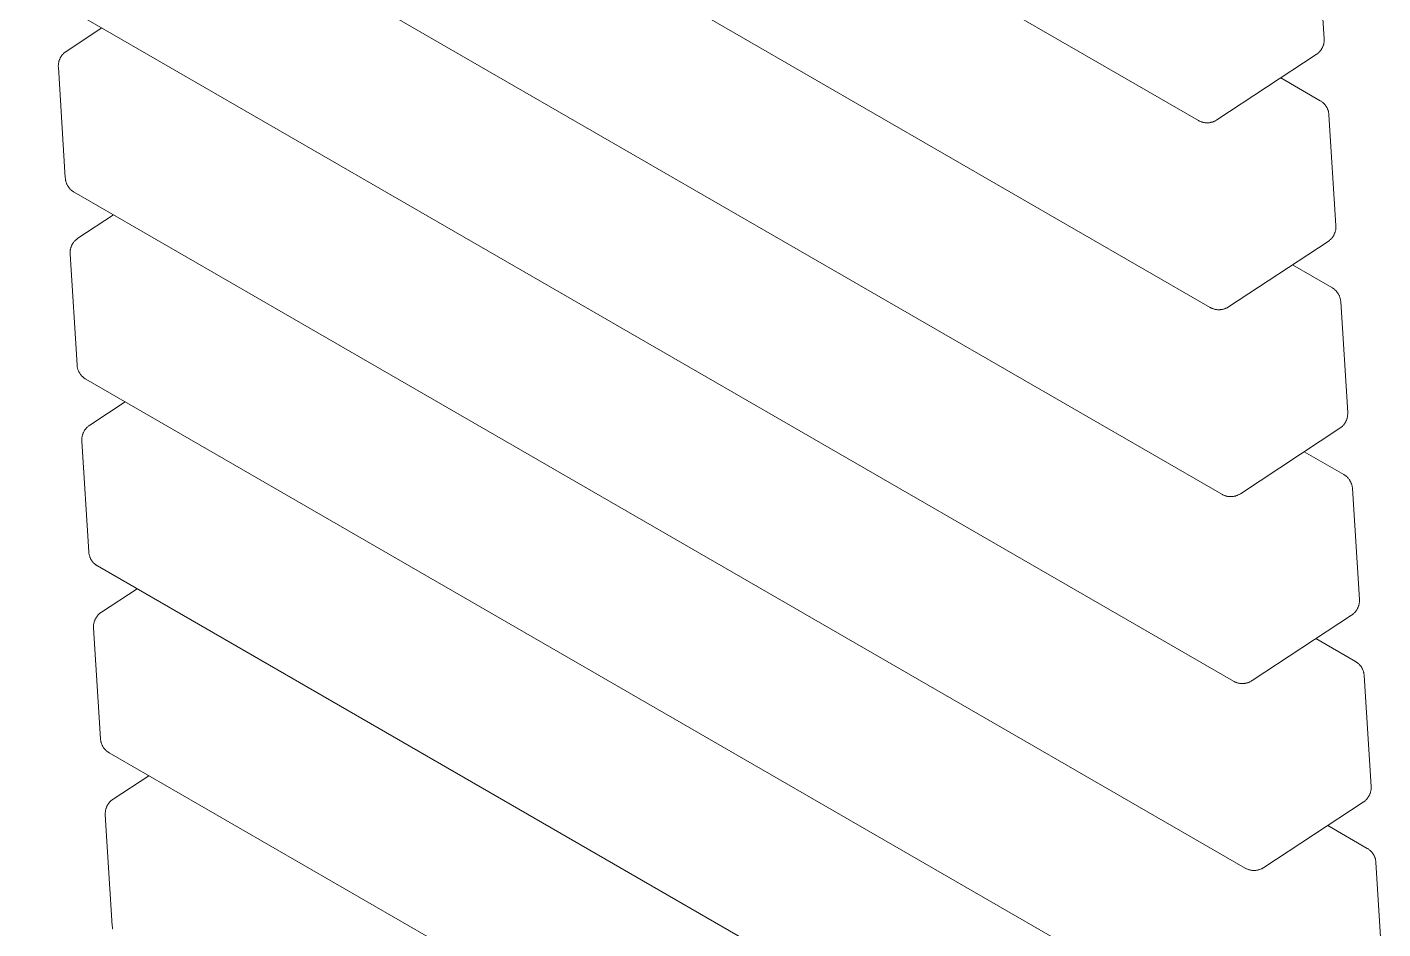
# Model space of a CAD drawing. Header units: millimetres. Extents: x -92 to 3826, y 8 to 2374.
# Drawn here: x 3233.1 to 3540.8, y 1404.3 to 1609.1 of the extents above; entities that cross this region are included whole.
import ezdxf

# ---------------------------------------------------------------- set-up
doc = ezdxf.new("R2010")
doc.units = ezdxf.units.MM
doc.layers.add('ZANO_R', color=7, linetype='Continuous', lineweight=0)

msp = doc.modelspace()

# ---------------------------------------------------------------- linework, layer by layer
at = {"layer": 'ZANO_R'}
for p, q in [((3498.96, 1587.86), (3233.08, 1741.37)), ((3501.62, 1545.42), (3235.75, 1698.92)), ((3504.28, 1502.97), (3238.41, 1656.47)), ((3525.94, 1631.59), (3527.52, 1606.43)), ((3506.95, 1460.53), (3241.07, 1614.03)), ((3241.96, 1603.54), (3250.03, 1608.86)), ((3241.74, 1603.38), (3241.85, 1603.47)), ((3241.85, 1603.47), (3241.96, 1603.54)), ((3526.45, 1603.45), (3526.36, 1603.36)), ((3526.54, 1603.55), (3526.45, 1603.45)), ((3526.63, 1603.66), (3526.54, 1603.55)), ((3526.71, 1603.76), (3526.63, 1603.66)), ((3526.79, 1603.87), (3526.71, 1603.76)), ((3526.87, 1603.99), (3526.79, 1603.87)), ((3526.94, 1604.1), (3526.87, 1603.99)), ((3527.01, 1604.22), (3526.94, 1604.1)), ((3527.08, 1604.34), (3527.01, 1604.22)), ((3527.14, 1604.46), (3527.08, 1604.34)), ((3527.19, 1604.58), (3527.14, 1604.46)), ((3527.24, 1604.71), (3527.19, 1604.58)), ((3527.29, 1604.83), (3527.24, 1604.71)), ((3527.34, 1604.96), (3527.29, 1604.83)), ((3527.38, 1605.09), (3527.34, 1604.96)), ((3527.41, 1605.22), (3527.38, 1605.09)), ((3527.44, 1605.35), (3527.41, 1605.22)), ((3527.47, 1605.49), (3527.44, 1605.35)), ((3527.49, 1605.62), (3527.47, 1605.49)), ((3527.5, 1605.76), (3527.49, 1605.62)), ((3527.52, 1605.89), (3527.5, 1605.76)), ((3527.52, 1606.43), (3527.53, 1606.3)), ((3527.53, 1606.16), (3527.52, 1606.03)), ((3527.52, 1606.03), (3527.52, 1605.89)), ((3527.53, 1606.3), (3527.53, 1606.16)), ((3240.16, 1600.36), (3240.17, 1600.49)), ((3240.16, 1600.22), (3240.16, 1600.36)), ((3240.17, 1600.49), (3240.18, 1600.63)), ((3240.18, 1600.63), (3240.2, 1600.76)), ((3240.2, 1600.76), (3240.22, 1600.9)), ((3240.22, 1600.9), (3240.25, 1601.03)), ((3240.25, 1601.03), (3240.28, 1601.16)), ((3240.28, 1601.16), (3240.31, 1601.29)), ((3240.31, 1601.29), (3240.35, 1601.42)), ((3240.35, 1601.42), (3240.39, 1601.55)), ((3240.39, 1601.55), (3240.44, 1601.68)), ((3240.44, 1601.68), (3240.49, 1601.8)), ((3240.49, 1601.8), (3240.55, 1601.93)), ((3240.55, 1601.93), (3240.61, 1602.05)), ((3240.61, 1602.05), (3240.68, 1602.17)), ((3240.68, 1602.17), (3240.74, 1602.28)), ((3240.74, 1602.28), (3240.82, 1602.4)), ((3240.82, 1602.4), (3240.89, 1602.51)), ((3240.89, 1602.51), (3240.97, 1602.62)), ((3240.97, 1602.62), (3241.06, 1602.73)), ((3241.06, 1602.73), (3241.14, 1602.83)), ((3241.14, 1602.83), (3241.24, 1602.93)), ((3241.24, 1602.93), (3241.33, 1603.03)), ((3241.33, 1603.03), (3241.43, 1603.12)), ((3241.43, 1603.12), (3241.53, 1603.21)), ((3241.53, 1603.21), (3241.63, 1603.3)), ((3241.63, 1603.3), (3241.74, 1603.38)), ((3525.73, 1602.84), (3503.15, 1587.99)), ((3525.84, 1602.92), (3525.73, 1602.84)), ((3525.95, 1603), (3525.84, 1602.92)), ((3526.05, 1603.08), (3525.95, 1603)), ((3526.16, 1603.17), (3526.05, 1603.08)), ((3526.26, 1603.26), (3526.16, 1603.17)), ((3526.36, 1603.36), (3526.26, 1603.26)), ((3240.16, 1600.09), (3240.16, 1600.22)), ((3240.17, 1599.95), (3240.16, 1600.09)), ((3241.75, 1574.8), (3240.17, 1599.95)), ((3517.65, 1597.53), (3526.61, 1592.35)), ((3526.61, 1592.35), (3526.73, 1592.28)), ((3526.73, 1592.28), (3526.84, 1592.21)), ((3526.84, 1592.21), (3526.95, 1592.13)), ((3526.95, 1592.13), (3527.06, 1592.05)), ((3527.06, 1592.05), (3527.17, 1591.97)), ((3527.17, 1591.97), (3527.27, 1591.88)), ((3527.27, 1591.88), (3527.37, 1591.79)), ((3527.37, 1591.79), (3527.47, 1591.69)), ((3527.47, 1591.69), (3527.56, 1591.59)), ((3527.56, 1591.59), (3527.65, 1591.49)), ((3527.65, 1591.49), (3527.74, 1591.39)), ((3527.74, 1591.39), (3527.82, 1591.28)), ((3527.82, 1591.28), (3527.9, 1591.17)), ((3527.9, 1591.17), (3527.98, 1591.06)), ((3527.98, 1591.06), (3528.05, 1590.94)), ((3528.05, 1590.94), (3528.12, 1590.82)), ((3528.12, 1590.82), (3528.18, 1590.7)), ((3528.18, 1590.7), (3528.24, 1590.58)), ((3528.24, 1590.58), (3528.29, 1590.46)), ((3528.29, 1590.46), (3528.34, 1590.33)), ((3528.34, 1590.33), (3528.39, 1590.2)), ((3528.39, 1590.2), (3528.43, 1590.07)), ((3528.43, 1590.07), (3528.47, 1589.94)), ((3528.47, 1589.94), (3528.51, 1589.81)), ((3528.51, 1589.81), (3528.53, 1589.68)), ((3528.53, 1589.68), (3528.56, 1589.55)), ((3528.56, 1589.55), (3528.58, 1589.41)), ((3528.58, 1589.41), (3528.59, 1589.28)), ((3528.59, 1589.28), (3528.6, 1589.14)), ((3528.6, 1589.14), (3530.18, 1563.99)), ((3499.08, 1587.8), (3498.96, 1587.86)), ((3499.2, 1587.73), (3499.08, 1587.8)), ((3499.32, 1587.68), (3499.2, 1587.73)), ((3499.45, 1587.62), (3499.32, 1587.68)), ((3499.58, 1587.57), (3499.45, 1587.62)), ((3499.71, 1587.53), (3499.58, 1587.57)), ((3499.84, 1587.49), (3499.71, 1587.53)), ((3499.98, 1587.45), (3499.84, 1587.49)), ((3500.11, 1587.42), (3499.98, 1587.45)), ((3500.25, 1587.39), (3500.11, 1587.42)), ((3500.38, 1587.37), (3500.25, 1587.39)), ((3500.52, 1587.35), (3500.38, 1587.37)), ((3500.66, 1587.34), (3500.52, 1587.35)), ((3500.8, 1587.33), (3500.66, 1587.34)), ((3500.93, 1587.33), (3500.8, 1587.33)), ((3501.07, 1587.33), (3500.93, 1587.33)), ((3501.21, 1587.34), (3501.07, 1587.33)), ((3501.35, 1587.35), (3501.21, 1587.34)), ((3501.49, 1587.36), (3501.35, 1587.35)), ((3501.62, 1587.38), (3501.49, 1587.36)), ((3501.76, 1587.41), (3501.62, 1587.38)), ((3501.89, 1587.44), (3501.76, 1587.41)), ((3502.03, 1587.47), (3501.89, 1587.44)), ((3502.16, 1587.51), (3502.03, 1587.47)), ((3502.29, 1587.56), (3502.16, 1587.51)), ((3502.42, 1587.61), (3502.29, 1587.56)), ((3502.55, 1587.66), (3502.42, 1587.61)), ((3502.67, 1587.72), (3502.55, 1587.66)), ((3502.8, 1587.78), (3502.67, 1587.72)), ((3502.92, 1587.84), (3502.8, 1587.78)), ((3503.04, 1587.91), (3502.92, 1587.84)), ((3503.15, 1587.99), (3503.04, 1587.91)), ((3241.76, 1574.66), (3241.75, 1574.8)), ((3241.77, 1574.53), (3241.76, 1574.66)), ((3241.79, 1574.39), (3241.77, 1574.53)), ((3241.82, 1574.26), (3241.79, 1574.39)), ((3241.84, 1574.13), (3241.82, 1574.26)), ((3241.88, 1573.99), (3241.84, 1574.13)), ((3241.92, 1573.86), (3241.88, 1573.99)), ((3241.96, 1573.74), (3241.92, 1573.86)), ((3242.01, 1573.61), (3241.96, 1573.74)), ((3242.06, 1573.48), (3242.01, 1573.61)), ((3242.11, 1573.36), (3242.06, 1573.48)), ((3242.17, 1573.24), (3242.11, 1573.36)), ((3242.23, 1573.12), (3242.17, 1573.24)), ((3242.3, 1573), (3242.23, 1573.12)), ((3242.37, 1572.88), (3242.3, 1573)), ((3242.45, 1572.77), (3242.37, 1572.88)), ((3242.53, 1572.66), (3242.45, 1572.77)), ((3242.61, 1572.55), (3242.53, 1572.66)), ((3242.7, 1572.45), (3242.61, 1572.55)), ((3242.79, 1572.35), (3242.7, 1572.45)), ((3242.88, 1572.25), (3242.79, 1572.35)), ((3242.98, 1572.15), (3242.88, 1572.25)), ((3243.08, 1572.06), (3242.98, 1572.15)), ((3243.18, 1571.97), (3243.08, 1572.06)), ((3243.29, 1571.89), (3243.18, 1571.97)), ((3243.4, 1571.8), (3243.29, 1571.89)), ((3243.51, 1571.73), (3243.4, 1571.8)), ((3243.62, 1571.65), (3243.51, 1571.73)), ((3243.74, 1571.58), (3243.62, 1571.65)), ((3509.61, 1418.08), (3243.74, 1571.58)), ((3244.62, 1561.1), (3252.7, 1566.41)), ((3530.18, 1563.45), (3530.17, 1563.31)), ((3530.18, 1563.99), (3530.19, 1563.85)), ((3530.19, 1563.58), (3530.18, 1563.45)), ((3530.19, 1563.85), (3530.19, 1563.72)), ((3530.19, 1563.72), (3530.19, 1563.58)), ((3243.72, 1560.28), (3243.81, 1560.38)), ((3243.81, 1560.38), (3243.9, 1560.49)), ((3243.9, 1560.49), (3243.99, 1560.58)), ((3243.99, 1560.58), (3244.09, 1560.68)), ((3244.09, 1560.68), (3244.19, 1560.77)), ((3244.19, 1560.77), (3244.3, 1560.86)), ((3244.3, 1560.86), (3244.4, 1560.94)), ((3244.4, 1560.94), (3244.51, 1561.02)), ((3244.51, 1561.02), (3244.62, 1561.1)), ((3528.39, 1560.4), (3505.82, 1545.54)), ((3528.5, 1560.47), (3528.39, 1560.4)), ((3528.61, 1560.55), (3528.5, 1560.47)), ((3528.72, 1560.64), (3528.61, 1560.55)), ((3528.82, 1560.72), (3528.72, 1560.64)), ((3528.92, 1560.82), (3528.82, 1560.72)), ((3529.02, 1560.91), (3528.92, 1560.82)), ((3529.11, 1561.01), (3529.02, 1560.91)), ((3529.21, 1561.11), (3529.11, 1561.01)), ((3529.29, 1561.21), (3529.21, 1561.11)), ((3529.38, 1561.32), (3529.29, 1561.21)), ((3529.46, 1561.43), (3529.38, 1561.32)), ((3529.53, 1561.54), (3529.46, 1561.43)), ((3529.61, 1561.65), (3529.53, 1561.54)), ((3529.67, 1561.77), (3529.61, 1561.65)), ((3529.74, 1561.89), (3529.67, 1561.77)), ((3529.8, 1562.01), (3529.74, 1561.89)), ((3529.86, 1562.14), (3529.8, 1562.01)), ((3529.91, 1562.26), (3529.86, 1562.14)), ((3529.96, 1562.39), (3529.91, 1562.26)), ((3530, 1562.52), (3529.96, 1562.39)), ((3530.04, 1562.65), (3530, 1562.52)), ((3530.07, 1562.78), (3530.04, 1562.65)), ((3530.1, 1562.91), (3530.07, 1562.78)), ((3530.13, 1563.04), (3530.1, 1562.91)), ((3530.15, 1563.18), (3530.13, 1563.04)), ((3530.17, 1563.31), (3530.15, 1563.18)), ((3242.82, 1557.78), (3242.83, 1557.91)), ((3242.82, 1557.64), (3242.82, 1557.78)), ((3242.83, 1557.5), (3242.82, 1557.64)), ((3242.83, 1558.05), (3242.85, 1558.18)), ((3242.83, 1557.91), (3242.83, 1558.05)), ((3244.41, 1532.35), (3242.83, 1557.5)), ((3242.85, 1558.18), (3242.86, 1558.32)), ((3242.86, 1558.32), (3242.88, 1558.45)), ((3242.88, 1558.45), (3242.91, 1558.58)), ((3242.91, 1558.58), (3242.94, 1558.72)), ((3242.94, 1558.72), (3242.97, 1558.85)), ((3242.97, 1558.85), (3243.01, 1558.98)), ((3243.01, 1558.98), (3243.06, 1559.1)), ((3243.06, 1559.1), (3243.11, 1559.23)), ((3243.11, 1559.23), (3243.16, 1559.36)), ((3243.16, 1559.36), (3243.21, 1559.48)), ((3243.21, 1559.48), (3243.27, 1559.6)), ((3243.27, 1559.6), (3243.34, 1559.72)), ((3243.34, 1559.72), (3243.41, 1559.84)), ((3243.41, 1559.84), (3243.48, 1559.95)), ((3243.48, 1559.95), (3243.56, 1560.06)), ((3243.56, 1560.06), (3243.64, 1560.17)), ((3243.64, 1560.17), (3243.72, 1560.28)), ((3520.32, 1555.08), (3529.28, 1549.91)), ((3529.28, 1549.91), (3529.39, 1549.84)), ((3529.39, 1549.84), (3529.51, 1549.77)), ((3529.51, 1549.77), (3529.62, 1549.69)), ((3529.62, 1549.69), (3529.73, 1549.61)), ((3529.73, 1549.61), (3529.83, 1549.52)), ((3529.83, 1549.52), (3529.94, 1549.43)), ((3529.94, 1549.43), (3530.04, 1549.34)), ((3530.04, 1549.34), (3530.13, 1549.25)), ((3530.13, 1549.25), (3530.23, 1549.15)), ((3530.23, 1549.15), (3530.32, 1549.05)), ((3530.32, 1549.05), (3530.4, 1548.94)), ((3530.4, 1548.94), (3530.49, 1548.83)), ((3530.49, 1548.83), (3530.56, 1548.72)), ((3530.56, 1548.72), (3530.64, 1548.61)), ((3530.64, 1548.61), (3530.71, 1548.49)), ((3530.71, 1548.49), (3530.78, 1548.38)), ((3530.78, 1548.38), (3530.84, 1548.26)), ((3530.84, 1548.26), (3530.9, 1548.13)), ((3530.9, 1548.13), (3530.96, 1548.01)), ((3530.96, 1548.01), (3531.01, 1547.88)), ((3501.74, 1545.35), (3501.62, 1545.42)), ((3501.86, 1545.29), (3501.74, 1545.35)), ((3501.99, 1545.23), (3501.86, 1545.29)), ((3502.12, 1545.18), (3501.99, 1545.23)), ((3502.24, 1545.13), (3502.12, 1545.18)), ((3502.37, 1545.08), (3502.24, 1545.13)), ((3502.51, 1545.04), (3502.37, 1545.08)), ((3502.64, 1545), (3502.51, 1545.04)), ((3502.77, 1544.97), (3502.64, 1545)), ((3502.91, 1544.95), (3502.77, 1544.97)), ((3503.05, 1544.92), (3502.91, 1544.95)), ((3504.29, 1544.94), (3504.15, 1544.92)), ((3504.42, 1544.96), (3504.29, 1544.94)), ((3504.56, 1544.99), (3504.42, 1544.96)), ((3504.69, 1545.03), (3504.56, 1544.99)), ((3504.82, 1545.07), (3504.69, 1545.03)), ((3504.95, 1545.11), (3504.82, 1545.07)), ((3505.08, 1545.16), (3504.95, 1545.11)), ((3505.21, 1545.21), (3505.08, 1545.16)), ((3505.34, 1545.27), (3505.21, 1545.21)), ((3505.46, 1545.33), (3505.34, 1545.27)), ((3505.58, 1545.4), (3505.46, 1545.33)), ((3505.7, 1545.47), (3505.58, 1545.4)), ((3505.82, 1545.54), (3505.7, 1545.47)), ((3531.01, 1547.88), (3531.05, 1547.76)), ((3531.05, 1547.76), (3531.1, 1547.63)), ((3531.1, 1547.63), (3531.14, 1547.5)), ((3531.14, 1547.5), (3531.17, 1547.37)), ((3531.17, 1547.37), (3531.2, 1547.23)), ((3531.2, 1547.23), (3531.22, 1547.1)), ((3531.22, 1547.1), (3531.24, 1546.97)), ((3531.24, 1546.97), (3531.26, 1546.83)), ((3531.26, 1546.83), (3531.27, 1546.7)), ((3531.27, 1546.7), (3532.85, 1521.54)), ((3503.18, 1544.91), (3503.05, 1544.92)), ((3503.32, 1544.89), (3503.18, 1544.91)), ((3503.46, 1544.89), (3503.32, 1544.89)), ((3503.6, 1544.88), (3503.46, 1544.89)), ((3503.74, 1544.88), (3503.6, 1544.88)), ((3503.87, 1544.89), (3503.74, 1544.88)), ((3504.01, 1544.9), (3503.87, 1544.89)), ((3504.15, 1544.92), (3504.01, 1544.9)), ((3244.42, 1532.22), (3244.41, 1532.35)), ((3244.44, 1532.08), (3244.42, 1532.22)), ((3244.45, 1531.95), (3244.44, 1532.08)), ((3244.48, 1531.81), (3244.45, 1531.95)), ((3244.51, 1531.68), (3244.48, 1531.81)), ((3244.54, 1531.55), (3244.51, 1531.68)), ((3244.58, 1531.42), (3244.54, 1531.55)), ((3244.62, 1531.29), (3244.58, 1531.42)), ((3244.67, 1531.16), (3244.62, 1531.29)), ((3244.72, 1531.04), (3244.67, 1531.16)), ((3244.78, 1530.91), (3244.72, 1531.04)), ((3244.83, 1530.79), (3244.78, 1530.91)), ((3244.9, 1530.67), (3244.83, 1530.79)), ((3244.97, 1530.55), (3244.9, 1530.67)), ((3245.04, 1530.44), (3244.97, 1530.55)), ((3245.11, 1530.32), (3245.04, 1530.44)), ((3245.19, 1530.21), (3245.11, 1530.32)), ((3245.28, 1530.11), (3245.19, 1530.21)), ((3245.36, 1530), (3245.28, 1530.11)), ((3245.45, 1529.9), (3245.36, 1530)), ((3245.54, 1529.8), (3245.45, 1529.9)), ((3245.64, 1529.71), (3245.54, 1529.8)), ((3245.74, 1529.61), (3245.64, 1529.71)), ((3245.84, 1529.53), (3245.74, 1529.61)), ((3245.95, 1529.44), (3245.84, 1529.53)), ((3246.06, 1529.36), (3245.95, 1529.44)), ((3246.17, 1529.28), (3246.06, 1529.36)), ((3246.28, 1529.21), (3246.17, 1529.28)), ((3246.4, 1529.14), (3246.28, 1529.21)), ((3512.27, 1375.64), (3246.4, 1529.14)), ((3247.29, 1518.65), (3255.36, 1523.96)), ((3532.74, 1520.33), (3532.7, 1520.2)), ((3532.77, 1520.46), (3532.74, 1520.33)), ((3532.79, 1520.6), (3532.77, 1520.46)), ((3532.82, 1520.73), (3532.79, 1520.6)), ((3532.83, 1520.87), (3532.82, 1520.73)), ((3532.84, 1521), (3532.83, 1520.87)), ((3532.85, 1521.14), (3532.84, 1521)), ((3532.85, 1521.54), (3532.85, 1521.41)), ((3532.85, 1521.41), (3532.85, 1521.27)), ((3532.85, 1521.27), (3532.85, 1521.14)), ((3245.94, 1517.16), (3246, 1517.28)), ((3246, 1517.28), (3246.07, 1517.39)), ((3246.07, 1517.39), (3246.14, 1517.51)), ((3246.14, 1517.51), (3246.22, 1517.62)), ((3246.22, 1517.62), (3246.3, 1517.73)), ((3246.3, 1517.73), (3246.38, 1517.84)), ((3246.38, 1517.84), (3246.47, 1517.94)), ((3246.47, 1517.94), (3246.56, 1518.04)), ((3246.56, 1518.04), (3246.66, 1518.14)), ((3246.66, 1518.14), (3246.75, 1518.23)), ((3246.75, 1518.23), (3246.86, 1518.32)), ((3246.86, 1518.32), (3246.96, 1518.41)), ((3246.96, 1518.41), (3247.07, 1518.49)), ((3247.07, 1518.49), (3247.18, 1518.57)), ((3247.18, 1518.57), (3247.29, 1518.65)), ((3531.05, 1517.95), (3508.48, 1503.1)), ((3531.17, 1518.03), (3531.05, 1517.95)), ((3531.28, 1518.11), (3531.17, 1518.03)), ((3531.38, 1518.19), (3531.28, 1518.11)), ((3531.49, 1518.28), (3531.38, 1518.19)), ((3531.59, 1518.37), (3531.49, 1518.28)), ((3531.68, 1518.46), (3531.59, 1518.37)), ((3531.78, 1518.56), (3531.68, 1518.46)), ((3531.87, 1518.66), (3531.78, 1518.56)), ((3531.96, 1518.77), (3531.87, 1518.66)), ((3532.04, 1518.87), (3531.96, 1518.77)), ((3532.12, 1518.98), (3532.04, 1518.87)), ((3532.2, 1519.09), (3532.12, 1518.98)), ((3532.27, 1519.21), (3532.2, 1519.09)), ((3532.34, 1519.33), (3532.27, 1519.21)), ((3532.4, 1519.44), (3532.34, 1519.33)), ((3532.46, 1519.57), (3532.4, 1519.44)), ((3532.52, 1519.69), (3532.46, 1519.57)), ((3532.57, 1519.81), (3532.52, 1519.69)), ((3532.62, 1519.94), (3532.57, 1519.81)), ((3532.66, 1520.07), (3532.62, 1519.94)), ((3532.7, 1520.2), (3532.66, 1520.07)), ((3245.49, 1515.47), (3245.5, 1515.6)), ((3245.49, 1515.33), (3245.49, 1515.47)), ((3245.49, 1515.19), (3245.49, 1515.33)), ((3245.49, 1515.06), (3245.49, 1515.19)), ((3247.07, 1489.91), (3245.49, 1515.06)), ((3245.5, 1515.6), (3245.51, 1515.74)), ((3245.51, 1515.74), (3245.53, 1515.87)), ((3245.53, 1515.87), (3245.55, 1516)), ((3245.55, 1516), (3245.57, 1516.14)), ((3245.57, 1516.14), (3245.6, 1516.27)), ((3245.6, 1516.27), (3245.64, 1516.4)), ((3245.64, 1516.4), (3245.68, 1516.53)), ((3245.68, 1516.53), (3245.72, 1516.66)), ((3245.72, 1516.66), (3245.77, 1516.79)), ((3245.77, 1516.79), (3245.82, 1516.91)), ((3245.82, 1516.91), (3245.88, 1517.03)), ((3245.88, 1517.03), (3245.94, 1517.16)), ((3522.98, 1512.64), (3531.94, 1507.46)), ((3531.94, 1507.46), (3532.06, 1507.39)), ((3532.06, 1507.39), (3532.17, 1507.32)), ((3532.17, 1507.32), (3532.28, 1507.24)), ((3532.28, 1507.24), (3532.39, 1507.16)), ((3532.39, 1507.16), (3532.5, 1507.08)), ((3532.5, 1507.08), (3532.6, 1506.99)), ((3532.6, 1506.99), (3532.7, 1506.9)), ((3532.7, 1506.9), (3532.8, 1506.8)), ((3532.8, 1506.8), (3532.89, 1506.7)), ((3532.89, 1506.7), (3532.98, 1506.6)), ((3532.98, 1506.6), (3533.07, 1506.49)), ((3533.07, 1506.49), (3533.15, 1506.39)), ((3533.15, 1506.39), (3533.23, 1506.28)), ((3533.23, 1506.28), (3533.3, 1506.16)), ((3533.3, 1506.16), (3533.37, 1506.05)), ((3533.37, 1506.05), (3533.44, 1505.93)), ((3533.44, 1505.93), (3533.51, 1505.81)), ((3533.51, 1505.81), (3533.57, 1505.69)), ((3533.57, 1505.69), (3533.62, 1505.56)), ((3533.62, 1505.56), (3533.67, 1505.44)), ((3533.67, 1505.44), (3533.72, 1505.31)), ((3533.72, 1505.31), (3533.76, 1505.18)), ((3533.76, 1505.18), (3533.8, 1505.05)), ((3533.8, 1505.05), (3533.83, 1504.92)), ((3533.83, 1504.92), (3533.86, 1504.79)), ((3504.4, 1502.91), (3504.28, 1502.97)), ((3504.53, 1502.84), (3504.4, 1502.91)), ((3504.65, 1502.78), (3504.53, 1502.84)), ((3504.78, 1502.73), (3504.65, 1502.78)), ((3504.91, 1502.68), (3504.78, 1502.73)), ((3505.04, 1502.64), (3504.91, 1502.68)), ((3505.17, 1502.59), (3505.04, 1502.64)), ((3505.3, 1502.56), (3505.17, 1502.59)), ((3505.44, 1502.53), (3505.3, 1502.56)), ((3505.57, 1502.5), (3505.44, 1502.53)), ((3505.71, 1502.48), (3505.57, 1502.5)), ((3505.85, 1502.46), (3505.71, 1502.48)), ((3505.98, 1502.45), (3505.85, 1502.46)), ((3506.12, 1502.44), (3505.98, 1502.45)), ((3506.26, 1502.44), (3506.12, 1502.44)), ((3506.4, 1502.44), (3506.26, 1502.44)), ((3506.54, 1502.45), (3506.4, 1502.44)), ((3506.68, 1502.46), (3506.54, 1502.45)), ((3506.81, 1502.47), (3506.68, 1502.46)), ((3506.95, 1502.49), (3506.81, 1502.47)), ((3507.08, 1502.52), (3506.95, 1502.49)), ((3507.22, 1502.55), (3507.08, 1502.52)), ((3507.35, 1502.58), (3507.22, 1502.55)), ((3507.49, 1502.62), (3507.35, 1502.58)), ((3507.62, 1502.67), (3507.49, 1502.62)), ((3507.75, 1502.71), (3507.62, 1502.67)), ((3507.87, 1502.77), (3507.75, 1502.71)), ((3508, 1502.82), (3507.87, 1502.77)), ((3508.12, 1502.89), (3508, 1502.82)), ((3508.25, 1502.95), (3508.12, 1502.89)), ((3508.36, 1503.02), (3508.25, 1502.95)), ((3508.48, 1503.1), (3508.36, 1503.02)), ((3533.86, 1504.79), (3533.89, 1504.65)), ((3533.89, 1504.65), (3533.91, 1504.52)), ((3533.91, 1504.52), (3533.92, 1504.39)), ((3533.92, 1504.39), (3533.93, 1504.25)), ((3533.93, 1504.25), (3535.51, 1479.1)), ((3247.08, 1489.77), (3247.07, 1489.91)), ((3247.1, 1489.64), (3247.08, 1489.77)), ((3247.12, 1489.5), (3247.1, 1489.64)), ((3247.14, 1489.37), (3247.12, 1489.5)), ((3247.17, 1489.23), (3247.14, 1489.37)), ((3247.21, 1489.1), (3247.17, 1489.23)), ((3247.24, 1488.97), (3247.21, 1489.1)), ((3247.29, 1488.84), (3247.24, 1488.97)), ((3247.33, 1488.72), (3247.29, 1488.84)), ((3247.38, 1488.59), (3247.33, 1488.72)), ((3247.44, 1488.47), (3247.38, 1488.59)), ((3247.5, 1488.34), (3247.44, 1488.47)), ((3247.56, 1488.22), (3247.5, 1488.34)), ((3247.63, 1488.11), (3247.56, 1488.22)), ((3247.7, 1487.99), (3247.63, 1488.11)), ((3247.78, 1487.88), (3247.7, 1487.99)), ((3247.86, 1487.77), (3247.78, 1487.88)), ((3247.94, 1487.66), (3247.86, 1487.77)), ((3248.03, 1487.56), (3247.94, 1487.66)), ((3248.12, 1487.45), (3248.03, 1487.56)), ((3248.21, 1487.36), (3248.12, 1487.45)), ((3248.31, 1487.26), (3248.21, 1487.36)), ((3248.41, 1487.17), (3248.31, 1487.26)), ((3248.51, 1487.08), (3248.41, 1487.17)), ((3248.61, 1486.99), (3248.51, 1487.08)), ((3248.72, 1486.91), (3248.61, 1486.99)), ((3248.83, 1486.84), (3248.72, 1486.91)), ((3248.95, 1486.76), (3248.83, 1486.84)), ((3249.06, 1486.69), (3248.95, 1486.76)), ((3514.94, 1333.19), (3249.06, 1486.69)), ((3249.95, 1476.2), (3258.03, 1481.52)), ((3535.18, 1477.24), (3535.13, 1477.12)), ((3535.24, 1477.37), (3535.18, 1477.24)), ((3535.28, 1477.5), (3535.24, 1477.37)), ((3535.33, 1477.62), (3535.28, 1477.5)), ((3535.37, 1477.75), (3535.33, 1477.62)), ((3535.4, 1477.89), (3535.37, 1477.75)), ((3535.43, 1478.02), (3535.4, 1477.89)), ((3535.46, 1478.15), (3535.43, 1478.02)), ((3535.48, 1478.28), (3535.46, 1478.15)), ((3535.5, 1478.42), (3535.48, 1478.28)), ((3535.51, 1478.55), (3535.5, 1478.42)), ((3535.51, 1479.1), (3535.52, 1478.96)), ((3535.52, 1478.69), (3535.51, 1478.55)), ((3535.52, 1478.96), (3535.52, 1478.83)), ((3535.52, 1478.83), (3535.52, 1478.69)), ((3248.34, 1474.09), (3248.38, 1474.21)), ((3248.38, 1474.21), (3248.43, 1474.34)), ((3248.43, 1474.34), (3248.48, 1474.47)), ((3248.48, 1474.47), (3248.54, 1474.59)), ((3248.54, 1474.59), (3248.6, 1474.71)), ((3248.6, 1474.71), (3248.67, 1474.83)), ((3248.67, 1474.83), (3248.74, 1474.95)), ((3248.74, 1474.95), (3248.81, 1475.06)), ((3248.81, 1475.06), (3248.88, 1475.17)), ((3248.88, 1475.17), (3248.96, 1475.28)), ((3248.96, 1475.28), (3249.05, 1475.39)), ((3249.05, 1475.39), (3249.14, 1475.49)), ((3249.14, 1475.49), (3249.23, 1475.59)), ((3249.23, 1475.59), (3249.32, 1475.69)), ((3249.32, 1475.69), (3249.42, 1475.79)), ((3249.42, 1475.79), (3249.52, 1475.88)), ((3249.52, 1475.88), (3249.62, 1475.96)), ((3249.62, 1475.96), (3249.73, 1476.05)), ((3249.73, 1476.05), (3249.84, 1476.13)), ((3249.84, 1476.13), (3249.95, 1476.2)), ((3533.72, 1475.5), (3511.14, 1460.65)), ((3533.83, 1475.58), (3533.72, 1475.5)), ((3533.94, 1475.66), (3533.83, 1475.58)), ((3534.05, 1475.75), (3533.94, 1475.66)), ((3534.15, 1475.83), (3534.05, 1475.75)), ((3534.25, 1475.92), (3534.15, 1475.83)), ((3534.35, 1476.02), (3534.25, 1475.92)), ((3534.44, 1476.12), (3534.35, 1476.02)), ((3534.53, 1476.22), (3534.44, 1476.12)), ((3534.62, 1476.32), (3534.53, 1476.22)), ((3534.7, 1476.43), (3534.62, 1476.32)), ((3534.78, 1476.54), (3534.7, 1476.43)), ((3534.86, 1476.65), (3534.78, 1476.54)), ((3534.93, 1476.76), (3534.86, 1476.65)), ((3535, 1476.88), (3534.93, 1476.76)), ((3535.07, 1477), (3535, 1476.88)), ((3535.13, 1477.12), (3535.07, 1477)), ((3248.15, 1473.02), (3248.16, 1473.16)), ((3248.15, 1472.88), (3248.15, 1473.02)), ((3248.15, 1472.75), (3248.15, 1472.88)), ((3248.16, 1472.61), (3248.15, 1472.75)), ((3248.16, 1473.16), (3248.17, 1473.29)), ((3249.74, 1447.46), (3248.16, 1472.61)), ((3248.17, 1473.29), (3248.19, 1473.42)), ((3248.19, 1473.42), (3248.21, 1473.56)), ((3248.21, 1473.56), (3248.24, 1473.69)), ((3248.24, 1473.69), (3248.27, 1473.82)), ((3248.27, 1473.82), (3248.3, 1473.96)), ((3248.3, 1473.96), (3248.34, 1474.09)), ((3525.64, 1470.19), (3534.6, 1465.02)), ((3534.6, 1465.02), (3534.72, 1464.95)), ((3534.72, 1464.95), (3534.83, 1464.87)), ((3534.83, 1464.87), (3534.95, 1464.8)), ((3534.95, 1464.8), (3535.05, 1464.72)), ((3535.05, 1464.72), (3535.16, 1464.63)), ((3535.16, 1464.63), (3535.26, 1464.54)), ((3535.26, 1464.54), (3535.36, 1464.45)), ((3535.36, 1464.45), (3535.46, 1464.35)), ((3535.46, 1464.35), (3535.55, 1464.26)), ((3535.55, 1464.26), (3535.64, 1464.15)), ((3535.64, 1464.15), (3535.73, 1464.05)), ((3535.73, 1464.05), (3535.81, 1463.94)), ((3535.81, 1463.94), (3535.89, 1463.83)), ((3535.89, 1463.83), (3535.97, 1463.72)), ((3535.97, 1463.72), (3536.04, 1463.6)), ((3536.04, 1463.6), (3536.11, 1463.49)), ((3536.11, 1463.49), (3536.17, 1463.37)), ((3536.17, 1463.37), (3536.23, 1463.24)), ((3536.23, 1463.24), (3536.28, 1463.12)), ((3536.28, 1463.12), (3536.34, 1462.99)), ((3536.34, 1462.99), (3536.38, 1462.87)), ((3536.38, 1462.87), (3536.42, 1462.74)), ((3536.42, 1462.74), (3536.46, 1462.61)), ((3536.46, 1462.61), (3536.5, 1462.47)), ((3536.5, 1462.47), (3536.52, 1462.34)), ((3536.52, 1462.34), (3536.55, 1462.21)), ((3536.55, 1462.21), (3536.57, 1462.07)), ((3536.57, 1462.07), (3536.58, 1461.94)), ((3536.58, 1461.94), (3536.6, 1461.8)), ((3507.07, 1460.46), (3506.95, 1460.53)), ((3507.19, 1460.4), (3507.07, 1460.46)), ((3507.32, 1460.34), (3507.19, 1460.4)), ((3507.44, 1460.28), (3507.32, 1460.34)), ((3507.57, 1460.24), (3507.44, 1460.28)), ((3507.7, 1460.19), (3507.57, 1460.24)), ((3507.83, 1460.15), (3507.7, 1460.19)), ((3507.97, 1460.11), (3507.83, 1460.15)), ((3508.1, 1460.08), (3507.97, 1460.11)), ((3508.24, 1460.05), (3508.1, 1460.08)), ((3508.37, 1460.03), (3508.24, 1460.05)), ((3508.51, 1460.02), (3508.37, 1460.03)), ((3508.65, 1460), (3508.51, 1460.02)), ((3508.79, 1459.99), (3508.65, 1460)), ((3508.92, 1459.99), (3508.79, 1459.99)), ((3509.06, 1459.99), (3508.92, 1459.99)), ((3509.2, 1460), (3509.06, 1459.99)), ((3509.34, 1460.01), (3509.2, 1460)), ((3509.48, 1460.03), (3509.34, 1460.01)), ((3509.61, 1460.05), (3509.48, 1460.03)), ((3509.75, 1460.07), (3509.61, 1460.05)), ((3509.88, 1460.1), (3509.75, 1460.07)), ((3510.02, 1460.14), (3509.88, 1460.1)), ((3510.15, 1460.18), (3510.02, 1460.14)), ((3510.28, 1460.22), (3510.15, 1460.18)), ((3510.41, 1460.27), (3510.28, 1460.22)), ((3510.54, 1460.32), (3510.41, 1460.27)), ((3510.66, 1460.38), (3510.54, 1460.32)), ((3510.79, 1460.44), (3510.66, 1460.38)), ((3510.91, 1460.51), (3510.79, 1460.44)), ((3511.03, 1460.58), (3510.91, 1460.51)), ((3511.14, 1460.65), (3511.03, 1460.58)), ((3536.6, 1461.8), (3538.17, 1436.65)), ((3249.75, 1447.32), (3249.74, 1447.46)), ((3249.76, 1447.19), (3249.75, 1447.32)), ((3249.78, 1447.06), (3249.76, 1447.19)), ((3249.81, 1446.92), (3249.78, 1447.06)), ((3249.84, 1446.79), (3249.81, 1446.92)), ((3249.87, 1446.66), (3249.84, 1446.79)), ((3249.91, 1446.53), (3249.87, 1446.66)), ((3249.95, 1446.4), (3249.91, 1446.53)), ((3250, 1446.27), (3249.95, 1446.4)), ((3250.05, 1446.14), (3250, 1446.27)), ((3250.1, 1446.02), (3250.05, 1446.14)), ((3250.16, 1445.9), (3250.1, 1446.02)), ((3250.23, 1445.78), (3250.16, 1445.9)), ((3250.29, 1445.66), (3250.23, 1445.78)), ((3250.36, 1445.55), (3250.29, 1445.66)), ((3250.44, 1445.43), (3250.36, 1445.55)), ((3250.52, 1445.32), (3250.44, 1445.43)), ((3250.6, 1445.21), (3250.52, 1445.32)), ((3250.69, 1445.11), (3250.6, 1445.21)), ((3250.78, 1445.01), (3250.69, 1445.11)), ((3250.87, 1444.91), (3250.78, 1445.01)), ((3250.97, 1444.81), (3250.87, 1444.91)), ((3251.07, 1444.72), (3250.97, 1444.81)), ((3251.17, 1444.63), (3251.07, 1444.72)), ((3251.28, 1444.55), (3251.17, 1444.63)), ((3251.39, 1444.47), (3251.28, 1444.55)), ((3251.5, 1444.39), (3251.39, 1444.47)), ((3251.61, 1444.32), (3251.5, 1444.39)), ((3251.73, 1444.25), (3251.61, 1444.32)), ((3517.6, 1290.75), (3251.73, 1444.25)), ((3252.61, 1433.76), (3260.69, 1439.07)), ((3537.52, 1434.2), (3537.45, 1434.09)), ((3537.6, 1434.32), (3537.52, 1434.2)), ((3537.67, 1434.43), (3537.6, 1434.32)), ((3537.73, 1434.55), (3537.67, 1434.43)), ((3537.79, 1434.67), (3537.73, 1434.55)), ((3537.85, 1434.8), (3537.79, 1434.67)), ((3537.9, 1434.92), (3537.85, 1434.8)), ((3537.95, 1435.05), (3537.9, 1434.92)), ((3537.99, 1435.18), (3537.95, 1435.05)), ((3538.03, 1435.31), (3537.99, 1435.18)), ((3538.06, 1435.44), (3538.03, 1435.31)), ((3538.1, 1435.57), (3538.06, 1435.44)), ((3538.12, 1435.71), (3538.1, 1435.57)), ((3538.14, 1435.84), (3538.12, 1435.71)), ((3538.16, 1435.97), (3538.14, 1435.84)), ((3538.17, 1436.11), (3538.16, 1435.97)), ((3538.17, 1436.65), (3538.18, 1436.52)), ((3538.18, 1436.24), (3538.17, 1436.11)), ((3538.18, 1436.52), (3538.18, 1436.38)), ((3538.18, 1436.38), (3538.18, 1436.24)), ((3250.85, 1430.98), (3250.87, 1431.11)), ((3250.87, 1431.11), (3250.9, 1431.25)), ((3250.9, 1431.25), (3250.93, 1431.38)), ((3250.93, 1431.38), (3250.97, 1431.51)), ((3250.97, 1431.51), (3251, 1431.64)), ((3251, 1431.64), (3251.05, 1431.77)), ((3251.05, 1431.77), (3251.1, 1431.9)), ((3251.1, 1431.9), (3251.15, 1432.02)), ((3251.15, 1432.02), (3251.2, 1432.14)), ((3251.2, 1432.14), (3251.27, 1432.27)), ((3251.27, 1432.27), (3251.33, 1432.38)), ((3251.33, 1432.38), (3251.4, 1432.5)), ((3251.4, 1432.5), (3251.47, 1432.62)), ((3251.47, 1432.62), (3251.55, 1432.73)), ((3251.55, 1432.73), (3251.63, 1432.84)), ((3251.63, 1432.84), (3251.71, 1432.94)), ((3251.71, 1432.94), (3251.8, 1433.05)), ((3251.8, 1433.05), (3251.89, 1433.15)), ((3251.89, 1433.15), (3251.98, 1433.25)), ((3251.98, 1433.25), (3252.08, 1433.34)), ((3252.08, 1433.34), (3252.18, 1433.43)), ((3252.18, 1433.43), (3252.29, 1433.52)), ((3252.29, 1433.52), (3252.39, 1433.6)), ((3252.39, 1433.6), (3252.5, 1433.68)), ((3252.5, 1433.68), (3252.61, 1433.76)), ((3536.38, 1433.06), (3513.81, 1418.2)), ((3536.49, 1433.14), (3536.38, 1433.06)), ((3536.6, 1433.22), (3536.49, 1433.14)), ((3536.71, 1433.3), (3536.6, 1433.22)), ((3536.81, 1433.39), (3536.71, 1433.3)), ((3536.91, 1433.48), (3536.81, 1433.39)), ((3537.01, 1433.57), (3536.91, 1433.48)), ((3537.1, 1433.67), (3537.01, 1433.57)), ((3537.2, 1433.77), (3537.1, 1433.67)), ((3537.28, 1433.87), (3537.2, 1433.77)), ((3537.37, 1433.98), (3537.28, 1433.87)), ((3537.45, 1434.09), (3537.37, 1433.98)), ((3250.81, 1430.44), (3250.82, 1430.57)), ((3250.81, 1430.3), (3250.81, 1430.44)), ((3250.82, 1430.17), (3250.81, 1430.3)), ((3250.82, 1430.71), (3250.84, 1430.84)), ((3250.82, 1430.57), (3250.82, 1430.71)), ((3252.4, 1405.01), (3250.82, 1430.17)), ((3250.84, 1430.84), (3250.85, 1430.98)), ((3528.31, 1427.75), (3537.27, 1422.57)), ((3537.27, 1422.57), (3537.38, 1422.5)), ((3537.38, 1422.5), (3537.5, 1422.43)), ((3537.5, 1422.43), (3537.61, 1422.35)), ((3537.61, 1422.35), (3537.72, 1422.27)), ((3537.72, 1422.27), (3537.82, 1422.18)), ((3537.82, 1422.18), (3537.93, 1422.1)), ((3537.93, 1422.1), (3538.03, 1422)), ((3538.03, 1422), (3538.12, 1421.91)), ((3538.12, 1421.91), (3538.22, 1421.81)), ((3538.22, 1421.81), (3538.31, 1421.71)), ((3538.31, 1421.71), (3538.39, 1421.6)), ((3538.39, 1421.6), (3538.48, 1421.5)), ((3538.48, 1421.5), (3538.56, 1421.39)), ((3538.56, 1421.39), (3538.63, 1421.27)), ((3538.63, 1421.27), (3538.7, 1421.16)), ((3538.7, 1421.16), (3538.77, 1421.04)), ((3538.77, 1421.04), (3538.83, 1420.92)), ((3538.83, 1420.92), (3538.89, 1420.8)), ((3538.89, 1420.8), (3538.95, 1420.67)), ((3538.95, 1420.67), (3539, 1420.55)), ((3539, 1420.55), (3539.05, 1420.42)), ((3539.05, 1420.42), (3539.09, 1420.29)), ((3539.09, 1420.29), (3539.13, 1420.16)), ((3539.13, 1420.16), (3539.16, 1420.03)), ((3539.16, 1420.03), (3539.19, 1419.9)), ((3539.19, 1419.9), (3539.21, 1419.76)), ((3539.21, 1419.76), (3539.23, 1419.63)), ((3539.23, 1419.63), (3539.25, 1419.49)), ((3539.25, 1419.49), (3539.26, 1419.36)), ((3539.26, 1419.36), (3540.84, 1394.21)), ((3509.73, 1418.01), (3509.61, 1418.08)), ((3509.85, 1417.95), (3509.73, 1418.01)), ((3509.98, 1417.89), (3509.85, 1417.95)), ((3510.11, 1417.84), (3509.98, 1417.89)), ((3510.23, 1417.79), (3510.11, 1417.84)), ((3510.37, 1417.74), (3510.23, 1417.79)), ((3510.5, 1417.7), (3510.37, 1417.74)), ((3510.63, 1417.67), (3510.5, 1417.7)), ((3510.77, 1417.64), (3510.63, 1417.67)), ((3510.9, 1417.61), (3510.77, 1417.64)), ((3511.04, 1417.59), (3510.9, 1417.61)), ((3511.17, 1417.57), (3511.04, 1417.59)), ((3511.31, 1417.56), (3511.17, 1417.57)), ((3511.45, 1417.55), (3511.31, 1417.56)), ((3511.59, 1417.55), (3511.45, 1417.55)), ((3511.73, 1417.55), (3511.59, 1417.55)), ((3511.86, 1417.55), (3511.73, 1417.55)), ((3512, 1417.57), (3511.86, 1417.55)), ((3512.14, 1417.58), (3512, 1417.57)), ((3512.28, 1417.6), (3512.14, 1417.58)), ((3512.41, 1417.63), (3512.28, 1417.6)), ((3512.55, 1417.66), (3512.41, 1417.63)), ((3512.68, 1417.69), (3512.55, 1417.66)), ((3512.81, 1417.73), (3512.68, 1417.69)), ((3512.94, 1417.78), (3512.81, 1417.73)), ((3513.07, 1417.82), (3512.94, 1417.78)), ((3513.2, 1417.88), (3513.07, 1417.82)), ((3513.33, 1417.93), (3513.2, 1417.88)), ((3513.45, 1418), (3513.33, 1417.93)), ((3513.57, 1418.06), (3513.45, 1418)), ((3513.69, 1418.13), (3513.57, 1418.06)), ((3513.81, 1418.2), (3513.69, 1418.13)), ((3252.41, 1404.88), (3252.4, 1405.01)), ((3252.43, 1404.74), (3252.41, 1404.88)), ((3252.45, 1404.61), (3252.43, 1404.74)), ((3252.47, 1404.48), (3252.45, 1404.61)), ((3252.5, 1404.34), (3252.47, 1404.48)), ((3252.53, 1404.21), (3252.5, 1404.34))]:
    msp.add_line(p, q, dxfattribs=at)

doc.saveas('drawing.dxf')
